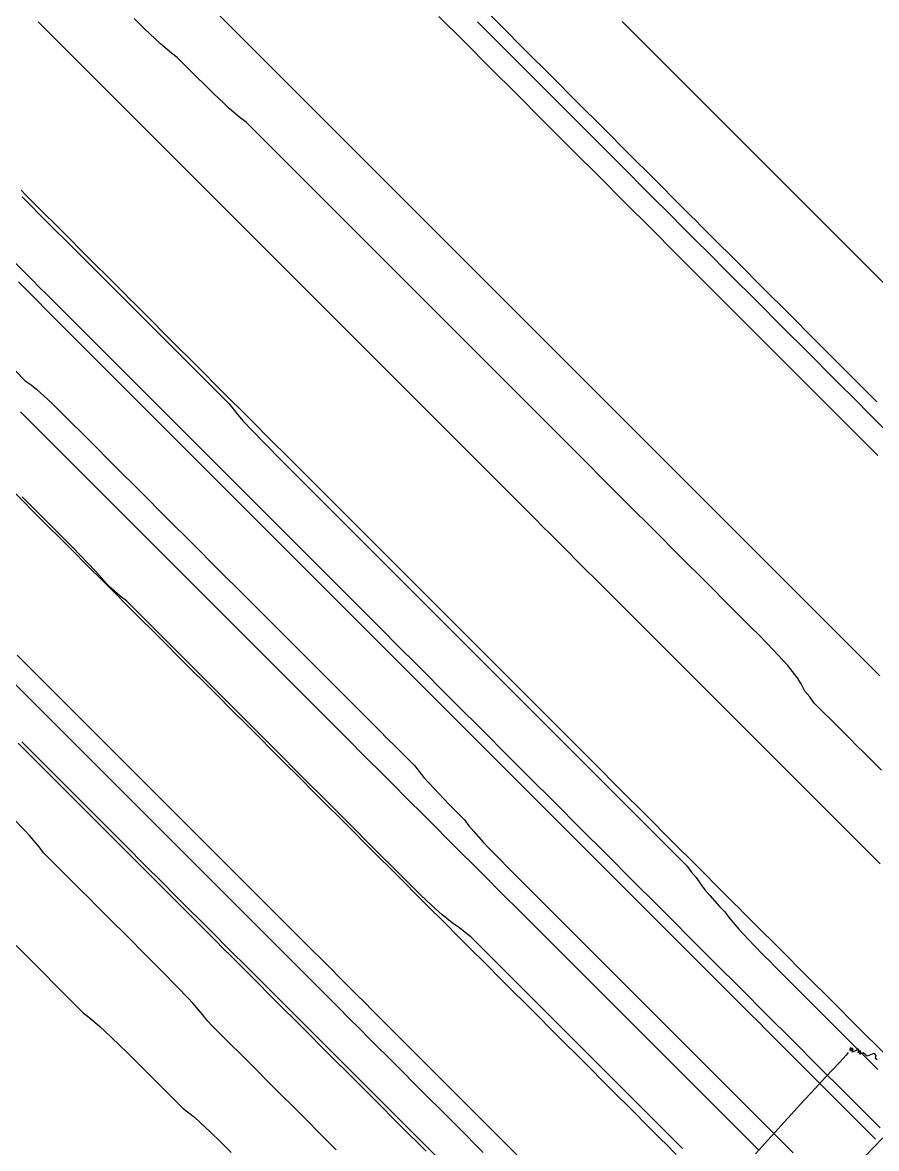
# Model space of a CAD drawing. Extents: x 432 to 1361, y 92 to 1023.
# Drawn here: x 983.2 to 1180.7, y 242.4 to 502.9 of the extents above; entities that cross this region are included whole.
import ezdxf

# ---------------------------------------------------------------- set-up
doc = ezdxf.new("R2010")
doc.units = 0

msp = doc.modelspace()

# ---------------------------------------------------------------- linework, layer by layer
at = {"layer": '1', "color": 252}
for points in [[(986.787, 503.058, -596.895), (987.982, 501.862, -596.606), (989.177, 500.668, -596.318), (991.567, 498.277, -595.743), (993.955, 495.887, -595.166), (995.151, 494.692, -594.878), (997.541, 492.302, -594.301), (999.93, 489.912, -593.726), (1001.12, 488.717, -593.438), (1003.52, 486.328, -592.861), (1005.91, 483.937, -592.284), (1007.1, 482.741, -591.998), (1009.49, 480.352, -591.422), (1011.88, 477.962, -590.845), (1013.07, 476.767, -590.557), (1015.46, 474.378, -589.981), (1017.85, 471.987, -589.406), (1019.05, 470.792, -589.117), (1021.44, 468.403, -588.541), (1023.83, 466.012, -587.964), (1025.02, 464.818, -587.677), (1027.41, 462.428, -587.1), (1029.8, 460.038, -586.523), (1031, 458.843, -586.236), (1032.19, 457.649, -585.949), (1034.58, 455.258, -585.372), (1036.97, 452.868, -584.796), (1038.17, 451.673, -584.51), (1040.56, 449.284, -583.931), (1042.95, 446.893, -583.355), (1044.14, 445.698, -583.068), (1046.53, 443.309, -582.492), (1048.92, 440.919, -581.916), (1050.11, 439.723, -581.628), (1052.51, 437.334, -581.052), (1054.9, 434.944, -580.476), (1056.09, 433.749, -580.187), (1058.48, 431.359, -579.611), (1060.87, 428.968, -579.034), (1062.06, 427.773, -578.747), (1064.45, 425.384, -578.171), (1066.84, 422.994, -577.596), (1068.04, 421.799, -577.308), (1070.43, 419.409, -576.732), (1072.82, 417.019, -576.154), (1074.01, 415.824, -575.865), (1076.4, 413.434, -575.29), (1078.79, 411.044, -574.714), (1079.99, 409.849, -574.427), (1081.18, 408.654, -574.138), (1083.57, 406.264, -573.561), (1085.96, 403.875, -572.986), (1087.16, 402.68, -572.698), (1089.55, 400.29, -572.123), (1091.94, 397.899, -571.546), (1093.13, 396.704, -571.258), (1095.52, 394.315, -570.681), (1097.91, 391.924, -570.105), (1099.11, 390.729, -569.817), (1101.5, 388.339, -569.24), (1103.89, 385.949, -568.664), (1105.08, 384.755, -568.377), (1107.47, 382.364, -567.801), (1109.86, 379.975, -567.224), (1111.06, 378.779, -566.937), (1113.44, 376.388, -566.361), (1115.84, 373.999, -565.784), (1117.03, 372.803, -565.496), (1119.42, 370.413, -564.92), (1121.81, 368.024, -564.343), (1123.01, 366.83, -564.056), (1125.39, 364.439, -563.479), (1127.79, 362.049, -562.903), (1128.98, 360.854, -562.616), (1130.17, 359.658, -562.327), (1132.57, 357.269, -561.751), (1134.95, 354.878, -561.174), (1136.15, 353.683, -560.887), (1138.54, 351.294, -560.311), (1140.93, 348.904, -559.735), (1142.12, 347.709, -559.447), (1144.52, 345.319, -558.871), (1146.9, 342.929, -558.294), (1148.1, 341.734, -558.007), (1150.49, 339.344, -557.43), (1152.88, 336.953, -556.853), (1154.07, 335.758, -556.566), (1156.46, 333.368, -555.99), (1158.85, 330.979, -555.413), (1160.05, 329.783, -555.125), (1162.44, 327.394, -554.55), (1164.83, 325.003, -553.974), (1166.02, 323.809, -553.685), (1168.41, 321.419, -553.109), (1171.31, 318.521, -552.409), (1173.23, 316.596, -551.946), (1175.58, 314.249, -551.381), (1177.97, 311.862, -550.806), (1179.16, 310.667, -550.518), (1181.55, 308.278, -549.942)], [(1181.86, 329.934, -656.235), (1180.67, 331.128, -656.519), (1178.27, 333.516, -657.092), (1175.88, 335.905, -657.667), (1174.69, 337.099, -657.954), (1172.3, 339.489, -658.53), (1169.91, 341.878, -659.105), (1168.71, 343.074, -659.393), (1166.32, 345.464, -659.97), (1165.27, 346.86, -660.009), (1164.17, 348.186, -660.136), (1163.31, 349.87, -659.821), (1162.34, 351.381, -659.718), (1160.19, 354.111, -659.873), (1157.9, 356.644, -660.271), (1155.56, 359.096, -660.772), (1153.18, 361.512, -661.317), (1151.99, 362.713, -661.596), (1149.61, 365.109, -662.162), (1147.22, 367.503, -662.736), (1144.83, 369.893, -663.31), (1143.64, 371.088, -663.599), (1141.25, 373.479, -664.175), (1138.86, 375.87, -664.75), (1137.66, 377.065, -665.038), (1135.27, 379.453, -665.614), (1132.88, 381.845, -666.19), (1131.69, 383.04, -666.478), (1129.3, 385.43, -667.055), (1126.91, 387.819, -667.629), (1125.71, 389.015, -667.919), (1123.32, 391.405, -668.493), (1120.93, 393.795, -669.07), (1118.54, 396.185, -669.646), (1116.15, 398.575, -670.224), (1114.96, 399.77, -670.512), (1112.57, 402.16, -671.088), (1110.18, 404.55, -671.664), (1108.99, 405.746, -671.952), (1106.59, 408.135, -672.528), (1104.2, 410.525, -673.103), (1101.81, 412.915, -673.679), (1100.62, 414.11, -673.968), (1098.23, 416.5, -674.544), (1095.84, 418.89, -675.119), (1094.65, 420.085, -675.409), (1092.26, 422.475, -675.985), (1089.87, 424.866, -676.56), (1088.67, 426.06, -676.848), (1086.28, 428.449, -677.425), (1083.89, 430.839, -678), (1082.7, 432.035, -678.289), (1080.31, 434.425, -678.865), (1077.92, 436.814, -679.44), (1076.72, 438.009, -679.729), (1074.33, 440.399, -680.305), (1071.94, 442.79, -680.882), (1069.55, 445.179, -681.458), (1067.16, 447.569, -682.034), (1065.97, 448.764, -682.322), (1063.58, 451.154, -682.898), (1061.19, 453.544, -683.474), (1059.99, 454.74, -683.762), (1057.6, 457.13, -684.337), (1055.21, 459.519, -684.914), (1052.83, 461.91, -685.491), (1051.63, 463.105, -685.779), (1049.24, 465.494, -686.354), (1046.85, 467.884, -686.93), (1045.65, 469.079, -687.219), (1043.26, 471.47, -687.795), (1040.87, 473.86, -688.37), (1039.68, 475.054, -688.659), (1037.29, 477.444, -689.236), (1034.9, 479.834, -689.811), (1033.56, 480.828, -690.347), (1031.02, 483.002, -691.19), (1029.79, 484.142, -691.547), (1027.36, 486.472, -692.197), (1024.95, 488.836, -692.804), (1023.75, 490.025, -693.1), (1021.36, 492.408, -693.685), (1018.96, 494.796, -694.266), (1017.63, 495.788, -694.802), (1015.08, 497.962, -695.646), (1013.85, 499.102, -696.003), (1011.42, 501.432, -696.654), (1009.01, 503.797, -697.261)], [(1181.51, 351.738, -534.459), (1179.12, 354.128, -535.037), (1177.93, 355.323, -535.325), (1175.54, 357.713, -535.901), (1173.15, 360.102, -536.477), (1171.95, 361.298, -536.765), (1169.56, 363.689, -537.342), (1167.17, 366.078, -537.915), (1165.98, 367.273, -538.206), (1163.59, 369.664, -538.781), (1161.2, 372.053, -539.358), (1158.81, 374.444, -539.933), (1156.42, 376.833, -540.509), (1155.22, 378.028, -540.798), (1152.83, 380.418, -541.374), (1150.44, 382.809, -541.95), (1149.25, 384.003, -542.238), (1146.86, 386.393, -542.814), (1144.47, 388.784, -543.39), (1142.08, 391.173, -543.966), (1140.88, 392.368, -544.254), (1138.5, 394.759, -544.831), (1136.11, 397.15, -545.408), (1134.91, 398.344, -545.695), (1132.52, 400.734, -546.27), (1130.13, 403.123, -546.847), (1128.94, 404.318, -547.135), (1126.55, 406.709, -547.711), (1124.16, 409.098, -548.287), (1122.96, 410.294, -548.575), (1120.57, 412.683, -549.151), (1118.18, 415.074, -549.728), (1116.99, 416.268, -550.016), (1114.6, 418.658, -550.591), (1112.21, 421.049, -551.168), (1109.82, 423.439, -551.745), (1107.43, 425.829, -552.321), (1106.23, 427.024, -552.609), (1103.84, 429.414, -553.184), (1101.45, 431.804, -553.76), (1099.06, 434.194, -554.337), (1097.87, 435.389, -554.624), (1095.48, 437.779, -555.2), (1093.09, 440.168, -555.776), (1091.89, 441.364, -556.064), (1089.5, 443.753, -556.641), (1087.11, 446.144, -557.219), (1085.92, 447.337, -557.504), (1083.53, 449.728, -558.082), (1081.14, 452.118, -558.658), (1079.95, 453.313, -558.946), (1077.56, 455.703, -559.523), (1075.16, 458.093, -560.098), (1073.97, 459.288, -560.386), (1071.58, 461.677, -560.962), (1069.19, 464.067, -561.538), (1068, 465.262, -561.825), (1065.61, 467.652, -562.403), (1063.22, 470.043, -562.979), (1060.83, 472.432, -563.555), (1058.44, 474.822, -564.13), (1057.24, 476.017, -564.418), (1054.85, 478.407, -564.995), (1052.46, 480.797, -565.572), (1050.07, 483.188, -566.147), (1048.88, 484.383, -566.435), (1046.49, 486.773, -567.012), (1044.1, 489.161, -567.588), (1042.9, 490.357, -567.875), (1040.51, 492.747, -568.451), (1038.13, 495.138, -569.029), (1036.93, 496.332, -569.316), (1034.54, 498.723, -569.892), (1032.15, 501.112, -570.467), (1030.95, 502.307, -570.755), (1028.56, 504.697, -571.333)], [(1079.5, 504.279, -547.901), (1081.89, 501.89, -547.325), (1083.09, 500.694, -547.036), (1085.48, 498.305, -546.46), (1087.87, 495.914, -545.883), (1089.06, 494.72, -545.597), (1091.45, 492.329, -545.021), (1093.84, 489.938, -544.445), (1095.03, 488.744, -544.157), (1097.42, 486.354, -543.581), (1099.82, 483.965, -543.005), (1101.01, 482.769, -542.716), (1103.4, 480.379, -542.139), (1105.79, 477.989, -541.565), (1108.18, 475.598, -540.987), (1110.57, 473.209, -540.413), (1112.96, 470.82, -539.836), (1114.15, 469.624, -539.547), (1116.54, 467.234, -538.972), (1118.93, 464.844, -538.394), (1120.13, 463.65, -538.106), (1122.52, 461.26, -537.531), (1124.91, 458.871, -536.956), (1126.1, 457.675, -536.667), (1128.49, 455.284, -536.09), (1130.88, 452.894, -535.515), (1132.08, 451.7, -535.227), (1134.47, 449.31, -534.65), (1136.86, 446.92, -534.074), (1138.05, 445.725, -533.788), (1140.44, 443.335, -533.21), (1142.83, 440.946, -532.635), (1144.03, 439.75, -532.347), (1146.42, 437.36, -531.77), (1148.81, 434.97, -531.192), (1150, 433.774, -530.906), (1152.39, 431.384, -530.33), (1154.78, 428.995, -529.754), (1157.17, 426.604, -529.177), (1159.56, 424.213, -528.601), (1161.95, 421.825, -528.025), (1163.15, 420.63, -527.738), (1165.53, 418.24, -527.16), (1167.92, 415.849, -526.585), (1169.12, 414.655, -526.297), (1171.51, 412.265, -525.72), (1173.9, 409.875, -525.144), (1175.09, 408.679, -524.856), (1177.48, 406.289, -524.28), (1179.88, 403.9, -523.705), (1181.07, 402.704, -523.415)], [(1182.83, 408.614, -477.169), (1180.44, 411.004, -477.745), (1178.05, 413.394, -478.321), (1176.86, 414.589, -478.609), (1174.47, 416.979, -479.185), (1173.27, 418.174, -479.474), (1170.88, 420.564, -480.05), (1168.49, 422.954, -480.626), (1167.3, 424.149, -480.914), (1164.91, 426.539, -481.489), (1162.52, 428.929, -482.066), (1161.32, 430.124, -482.353), (1158.93, 432.513, -482.93), (1156.54, 434.904, -483.506), (1155.35, 436.099, -483.793), (1152.96, 438.488, -484.37), (1150.57, 440.879, -484.947), (1149.38, 442.074, -485.235), (1146.98, 444.464, -485.81), (1144.59, 446.854, -486.387), (1143.4, 448.049, -486.676), (1141.01, 450.439, -487.252), (1139.81, 451.634, -487.539), (1137.42, 454.024, -488.117), (1135.03, 456.413, -488.691), (1133.84, 457.609, -488.98), (1131.45, 459.999, -489.557), (1130.26, 461.195, -489.844), (1127.86, 463.583, -490.419), (1125.48, 465.973, -490.996), (1124.28, 467.169, -491.284), (1121.89, 469.559, -491.861), (1119.5, 471.949, -492.436), (1118.31, 473.144, -492.724), (1115.92, 475.535, -493.3), (1113.53, 477.924, -493.877), (1112.33, 479.119, -494.164), (1109.94, 481.509, -494.74), (1107.55, 483.899, -495.317), (1106.36, 485.094, -495.605), (1103.97, 487.483, -496.182), (1101.58, 489.874, -496.758), (1100.38, 491.068, -497.045), (1097.99, 493.459, -497.622), (1095.6, 495.848, -498.198), (1094.41, 497.043, -498.486), (1092.02, 499.434, -499.062), (1090.82, 500.628, -499.35), (1088.43, 503.018, -499.925)], [(1180.8, 415.172, -461.637), (1178.41, 417.562, -462.213), (1176.02, 419.953, -462.788), (1174.83, 421.148, -463.076), (1172.44, 423.538, -463.652), (1170.05, 425.927, -464.228), (1168.85, 427.123, -464.517), (1166.46, 429.512, -465.093), (1164.07, 431.902, -465.669), (1162.88, 433.097, -465.958), (1160.49, 435.486, -466.534), (1158.1, 437.878, -467.109), (1156.91, 439.073, -467.398), (1154.51, 441.462, -467.973), (1152.12, 443.851, -468.549), (1150.93, 445.048, -468.838), (1148.54, 447.438, -469.413), (1146.15, 449.828, -469.99), (1144.96, 451.023, -470.279), (1142.57, 453.413, -470.855), (1140.17, 455.803, -471.43), (1138.98, 456.998, -471.719), (1137.79, 458.193, -472.006), (1135.4, 460.582, -472.584), (1133.01, 462.972, -473.159), (1131.81, 464.167, -473.448), (1129.42, 466.557, -474.023), (1127.03, 468.948, -474.599), (1125.84, 470.143, -474.887), (1123.45, 472.532, -475.464), (1121.06, 474.921, -476.039), (1119.86, 476.117, -476.328), (1117.47, 478.508, -476.903), (1115.08, 480.896, -477.48), (1113.89, 482.093, -477.769), (1111.5, 484.482, -478.344), (1109.11, 486.872, -478.919), (1107.91, 488.066, -479.207), (1105.52, 490.457, -479.783), (1103.13, 492.847, -480.361), (1101.94, 494.043, -480.648), (1099.55, 496.431, -481.223), (1097.16, 498.822, -481.802), (1095.97, 500.017, -482.089), (1093.57, 502.407, -482.664), (1091.19, 504.797, -483.241)], [(1121.93, 503.107, -656.837), (1123.12, 501.913, -656.548), (1125.51, 499.523, -655.972), (1127.9, 497.133, -655.396), (1129.1, 495.938, -655.108), (1131.49, 493.548, -654.532), (1133.88, 491.158, -653.956), (1135.07, 489.965, -653.668), (1137.46, 487.575, -653.091), (1139.85, 485.184, -652.516), (1141.04, 483.989, -652.228), (1143.44, 481.599, -651.652), (1145.82, 479.208, -651.074), (1147.02, 478.014, -650.787), (1148.21, 476.819, -650.5), (1150.6, 474.429, -649.922), (1152.99, 472.039, -649.347), (1154.19, 470.844, -649.058), (1156.58, 468.453, -648.482), (1158.97, 466.063, -647.906), (1160.16, 464.87, -647.619), (1162.55, 462.478, -647.042), (1164.94, 460.088, -646.466), (1166.14, 458.894, -646.178), (1168.53, 456.504, -645.602), (1170.92, 454.114, -645.027), (1172.11, 452.918, -644.737), (1174.5, 450.528, -644.163), (1176.89, 448.139, -643.586), (1178.09, 446.943, -643.298), (1180.48, 444.553, -642.721), (1182.87, 442.165, -642.146)], [(1182.41, 264.527, -337.848), (1180.02, 266.916, -338.423), (1178.83, 268.112, -338.713), (1176.44, 270.502, -339.288), (1174.05, 272.892, -339.864), (1172.85, 274.086, -340.153), (1170.46, 276.477, -340.729), (1168.07, 278.867, -341.305), (1166.88, 280.062, -341.593), (1164.49, 282.451, -342.169), (1162.1, 284.841, -342.745), (1160.9, 286.036, -343.033), (1158.51, 288.427, -343.609), (1156.12, 290.816, -344.185), (1154.93, 292.012, -344.473), (1152.54, 294.401, -345.049), (1150.15, 296.792, -345.626), (1148.95, 297.986, -345.914), (1147.76, 299.181, -346.202), (1145.37, 301.572, -346.778), (1142.98, 303.961, -347.354), (1141.78, 305.157, -347.643), (1139.39, 307.546, -348.218), (1137.01, 309.937, -348.795), (1135.81, 311.132, -349.083), (1133.42, 313.521, -349.658), (1131.03, 315.911, -350.234), (1129.83, 317.106, -350.523), (1127.45, 319.497, -351.099), (1125.05, 321.886, -351.674), (1123.86, 323.082, -351.962), (1121.47, 325.472, -352.539), (1119.08, 327.86, -353.115), (1117.89, 329.056, -353.403), (1115.5, 331.447, -353.979), (1113.11, 333.837, -354.556), (1111.91, 335.031, -354.843), (1109.52, 337.421, -355.42), (1107.13, 339.811, -355.996), (1105.94, 341.007, -356.284), (1103.55, 343.396, -356.859), (1101.16, 345.787, -357.435), (1099.96, 346.982, -357.724), (1098.77, 348.176, -358.014), (1096.38, 350.566, -358.588), (1093.99, 352.956, -359.165), (1092.79, 354.15, -359.452), (1090.4, 356.541, -360.028), (1088.02, 358.932, -360.605), (1086.82, 360.126, -360.892), (1084.43, 362.516, -361.468), (1082.04, 364.905, -362.045), (1080.84, 366.101, -362.333), (1078.45, 368.491, -362.91), (1076.06, 370.881, -363.486), (1074.87, 372.076, -363.773), (1072.48, 374.467, -364.348), (1070.09, 376.856, -364.926), (1068.89, 378.051, -365.214), (1066.5, 380.441, -365.789), (1064.12, 382.832, -366.366), (1062.92, 384.027, -366.654), (1060.53, 386.416, -367.23), (1058.14, 388.807, -367.806), (1056.94, 390.002, -368.093), (1054.56, 392.393, -368.67), (1052.16, 394.781, -369.245), (1050.97, 395.977, -369.534), (1049.78, 397.172, -369.822), (1047.39, 399.562, -370.398), (1045, 401.952, -370.974), (1043.8, 403.147, -371.263), (1041.41, 405.537, -371.838), (1039.02, 407.927, -372.415), (1037.83, 409.121, -372.703), (1035.44, 411.513, -373.28), (1033.05, 413.903, -373.855), (1031.85, 415.097, -374.142), (1029.46, 417.487, -374.72), (1027.07, 419.877, -375.296), (1025.88, 421.072, -375.583), (1023.49, 423.462, -376.159), (1021.1, 425.852, -376.736), (1019.9, 427.047, -377.023), (1017.51, 429.437, -377.6), (1015.12, 431.827, -378.176), (1013.93, 433.022, -378.464), (1011.54, 435.412, -379.04), (1009.15, 437.803, -379.616), (1007.95, 438.997, -379.904), (1006.76, 440.192, -380.192), (1004.37, 442.581, -380.768), (1001.98, 444.971, -381.343), (1000.78, 446.167, -381.633), (998.396, 448.556, -382.209), (996.005, 450.945, -382.784), (994.81, 452.141, -383.073), (992.421, 454.531, -383.649), (990.032, 456.921, -384.225), (988.836, 458.115, -384.513), (986.448, 460.507, -385.088), (984.058, 462.896, -385.665), (982.862, 464.09, -385.953)], [(983.088, 462.559, -269.535), (985.478, 460.169, -268.958), (986.672, 458.975, -268.669), (989.062, 456.584, -268.094), (991.452, 454.194, -267.518), (992.648, 452.999, -267.23), (995.037, 450.609, -266.653), (997.428, 448.22, -266.077), (999.816, 445.829, -265.5), (1001.01, 444.634, -265.212), (1003.4, 442.245, -264.637), (1005.79, 439.855, -264.061), (1008.18, 437.465, -263.484), (1010.57, 435.075, -262.908), (1011.77, 433.881, -262.62), (1014.15, 431.49, -262.045), (1016.54, 429.1, -261.467), (1017.74, 427.905, -261.178), (1020.13, 425.514, -260.603), (1022.52, 423.125, -260.027), (1023.71, 421.93, -259.739), (1026.1, 419.54, -259.163), (1028.49, 417.151, -258.588), (1029.69, 415.954, -258.298), (1030.88, 414.76, -258.01), (1033.04, 412.038, -257.846), (1034.17, 410.757, -257.662), (1036.5, 408.276, -257.2), (1038.86, 405.848, -256.67), (1040.05, 404.643, -256.396), (1042.43, 402.242, -255.833), (1044.82, 399.848, -255.262), (1046.01, 398.652, -254.974), (1048.4, 396.26, -254.4), (1050.79, 393.869, -253.824), (1053.18, 391.48, -253.248), (1055.57, 389.09, -252.673), (1056.77, 387.895, -252.384), (1059.16, 385.505, -251.808), (1061.55, 383.115, -251.231), (1062.74, 381.92, -250.943), (1065.13, 379.53, -250.367), (1067.52, 377.139, -249.792), (1068.72, 375.945, -249.504), (1071.11, 373.554, -248.928), (1073.5, 371.164, -248.352), (1074.69, 369.968, -248.064), (1077.08, 367.579, -247.488), (1079.47, 365.189, -246.913), (1080.67, 363.995, -246.624), (1083.06, 361.605, -246.047), (1085.45, 359.215, -245.471), (1087.83, 356.824, -244.895), (1089.03, 355.629, -244.607), (1091.42, 353.239, -244.03), (1093.81, 350.849, -243.454), (1095, 349.654, -243.167), (1097.39, 347.264, -242.59), (1099.78, 344.874, -242.015), (1102.17, 342.484, -241.438), (1104.56, 340.095, -240.862), (1105.76, 338.9, -240.575), (1108.15, 336.509, -239.997), (1110.54, 334.119, -239.422), (1111.73, 332.924, -239.135), (1114.12, 330.533, -238.557), (1116.51, 328.144, -237.981), (1117.71, 326.95, -237.693), (1120.1, 324.56, -237.118), (1122.49, 322.17, -236.541), (1123.68, 320.974, -236.253), (1126.07, 318.585, -235.676), (1128.46, 316.193, -235.1), (1129.65, 314.998, -234.813), (1132.05, 312.609, -234.236), (1134.44, 310.219, -233.66), (1136.83, 307.829, -233.083), (1137.88, 306.433, -233.045), (1138.98, 305.107, -232.919), (1139.98, 303.625, -232.984), (1141.04, 302.244, -232.927), (1142.15, 300.928, -232.788), (1144.45, 298.408, -232.374), (1145.62, 297.18, -232.127), (1146.66, 295.762, -232.113), (1148.88, 293.133, -231.832), (1150.03, 291.877, -231.62), (1152.38, 289.421, -231.126), (1154.75, 287.004, -230.583), (1155.94, 285.801, -230.306), (1157.13, 284.602, -230.023), (1159.51, 282.206, -229.452), (1161.9, 279.815, -228.879), (1163.1, 278.619, -228.592), (1165.49, 276.228, -228.015), (1167.88, 273.839, -227.44), (1169.07, 272.644, -227.152), (1171.46, 270.253, -226.576), (1173.85, 267.863, -226), (1175.05, 266.668, -225.71), (1177.44, 264.278, -225.135), (1179.83, 261.888, -224.559), (1181.02, 260.693, -224.271)], [(1181.59, 247.15, -539.876), (1179.2, 249.541, -540.452), (1176.81, 251.931, -541.029), (1175.61, 253.125, -541.317), (1173.22, 255.516, -541.894), (1170.83, 257.905, -542.469), (1169.64, 259.101, -542.756), (1167.25, 261.492, -543.333), (1164.86, 263.88, -543.909), (1163.66, 265.075, -544.197), (1161.27, 267.465, -544.773), (1158.88, 269.856, -545.35), (1157.69, 271.051, -545.638), (1155.3, 273.44, -546.214), (1152.91, 275.83, -546.789), (1151.71, 277.025, -547.078), (1149.32, 279.415, -547.653), (1146.93, 281.805, -548.23), (1145.74, 283, -548.518), (1143.35, 285.39, -549.094), (1140.96, 287.78, -549.669), (1138.57, 290.17, -550.245), (1136.18, 292.56, -550.822), (1134.98, 293.755, -551.11), (1132.59, 296.145, -551.687), (1130.21, 298.535, -552.263), (1127.82, 300.925, -552.839), (1126.62, 302.12, -553.128), (1124.23, 304.51, -553.703), (1121.84, 306.901, -554.279), (1120.65, 308.095, -554.566), (1118.26, 310.486, -555.144), (1115.87, 312.875, -555.719), (1114.67, 314.07, -556.008), (1112.28, 316.46, -556.584), (1109.89, 318.851, -557.159), (1108.7, 320.045, -557.447), (1106.31, 322.435, -558.023), (1103.92, 324.825, -558.6), (1102.72, 326.02, -558.888), (1100.33, 328.41, -559.464), (1097.94, 330.8, -560.04), (1095.55, 333.191, -560.617), (1093.16, 335.581, -561.193), (1091.97, 336.775, -561.481), (1089.58, 339.165, -562.056), (1087.19, 341.555, -562.633), (1085.99, 342.75, -562.921), (1083.6, 345.141, -563.497), (1081.21, 347.531, -564.073), (1078.82, 349.921, -564.649), (1077.63, 351.116, -564.938), (1075.24, 353.505, -565.513), (1072.85, 355.897, -566.09), (1071.65, 357.09, -566.377), (1069.26, 359.481, -566.954), (1066.88, 361.871, -567.53), (1065.68, 363.066, -567.818), (1063.29, 365.456, -568.394), (1060.9, 367.845, -568.97), (1059.71, 369.04, -569.259), (1057.32, 371.431, -569.835), (1054.93, 373.82, -570.41), (1053.73, 375.016, -570.698), (1051.34, 377.406, -571.275), (1048.95, 379.795, -571.851), (1046.56, 382.186, -572.428), (1044.17, 384.576, -573.003), (1042.98, 385.771, -573.291), (1040.59, 388.161, -573.868), (1038.2, 390.551, -574.443), (1035.81, 392.941, -575.019), (1034.61, 394.135, -575.307), (1032.22, 396.526, -575.884), (1029.83, 398.916, -576.461), (1028.64, 400.11, -576.748), (1026.25, 402.5, -577.323), (1023.86, 404.89, -577.899), (1022.66, 406.086, -578.19), (1020.27, 408.475, -578.765), (1017.88, 410.864, -579.341), (1016.69, 412.06, -579.629), (1014.3, 414.45, -580.206), (1011.91, 416.839, -580.781), (1010.71, 418.034, -581.07), (1008.33, 420.424, -581.645), (1005.93, 422.814, -582.222), (1004.74, 424.01, -582.51), (1002.35, 426.4, -583.085), (999.962, 428.79, -583.662), (997.572, 431.18, -584.237), (995.182, 433.57, -584.813), (993.987, 434.765, -585.102), (991.597, 437.154, -585.678), (989.209, 439.544, -586.254), (986.817, 441.934, -586.83), (985.623, 443.129, -587.119), (983.234, 445.52, -587.693), (980.843, 447.908, -588.271)], [(982.213, 442.866, -388.097), (984.602, 440.476, -387.521), (986.993, 438.087, -386.946), (988.188, 436.892, -386.659), (990.577, 434.501, -386.082), (992.966, 432.112, -385.507), (994.162, 430.917, -385.218), (996.551, 428.528, -384.643), (998.942, 426.137, -384.065), (1000.14, 424.942, -383.777), (1002.53, 422.552, -383.201), (1004.92, 420.163, -382.625), (1006.11, 418.967, -382.337), (1008.5, 416.578, -381.762), (1010.89, 414.187, -381.184), (1012.09, 412.993, -380.897), (1014.48, 410.602, -380.32), (1016.86, 408.212, -379.744), (1018.06, 407.017, -379.456), (1019.25, 405.822, -379.168), (1021.64, 403.433, -378.592), (1024.03, 401.043, -378.017), (1025.23, 399.848, -377.729), (1027.62, 397.458, -377.151), (1030.01, 395.068, -376.577), (1031.2, 393.873, -376.288), (1033.59, 391.482, -375.712), (1035.98, 389.093, -375.136), (1037.18, 387.898, -374.848), (1039.57, 385.507, -374.272), (1041.96, 383.118, -373.696), (1043.15, 381.923, -373.408), (1045.54, 379.533, -372.83), (1047.93, 377.142, -372.255), (1049.13, 375.948, -371.967), (1051.52, 373.557, -371.39), (1053.91, 371.167, -370.814), (1055.1, 369.972, -370.527), (1057.49, 367.583, -369.951), (1059.88, 365.193, -369.375), (1061.08, 363.997, -369.086), (1063.47, 361.607, -368.509), (1065.86, 359.217, -367.935), (1067.05, 358.023, -367.646), (1068.25, 356.827, -367.358), (1070.64, 354.438, -366.782), (1073.03, 352.047, -366.205), (1074.22, 350.853, -365.918), (1076.61, 348.462, -365.343), (1079, 346.072, -364.766), (1080.2, 344.877, -364.477), (1082.59, 342.487, -363.901), (1084.98, 340.097, -363.326), (1086.17, 338.902, -363.038), (1088.56, 336.512, -362.461), (1090.95, 334.122, -361.886), (1092.14, 332.927, -361.597), (1094.53, 330.537, -361.021), (1096.92, 328.146, -360.445), (1098.12, 326.951, -360.156), (1100.51, 324.561, -359.58), (1102.9, 322.172, -359.004), (1104.09, 320.977, -358.717), (1106.48, 318.587, -358.141), (1108.87, 316.197, -357.565), (1110.07, 315.002, -357.276), (1111.26, 313.807, -356.988), (1113.65, 311.417, -356.412), (1116.04, 309.028, -355.836), (1117.24, 307.833, -355.548), (1119.63, 305.441, -354.972), (1122.02, 303.052, -354.395), (1123.21, 301.856, -354.106), (1125.6, 299.467, -353.532), (1127.99, 297.078, -352.956), (1129.19, 295.882, -352.668), (1131.58, 293.492, -352.091), (1133.97, 291.102, -351.516), (1135.16, 289.908, -351.227), (1137.55, 287.518, -350.651), (1139.94, 285.128, -350.075), (1141.64, 283.424, -349.664), (1143.57, 281.501, -349.201), (1146.42, 278.649, -348.514), (1148.34, 276.724, -348.051), (1150, 275.068, -347.65), (1151.92, 273.144, -347.187), (1153.09, 271.982, -346.906), (1155.61, 269.455, -346.297), (1157.86, 267.205, -345.754), (1159.55, 265.515, -345.348), (1161.47, 263.591, -344.884), (1163.13, 261.934, -344.484), (1165.05, 260.01, -344.02), (1166.22, 258.848, -343.74), (1169.1, 255.964, -343.046), (1171.03, 254.04, -342.581), (1172.68, 252.383, -342.181), (1174.61, 250.458, -341.717), (1176.26, 248.801, -341.318), (1178.19, 246.878, -340.854), (1180.53, 244.53, -340.288)], [(981.441, 422.418, -694.543), (983.83, 420.027, -693.968), (985.168, 419.035, -693.431), (986.453, 417.97, -692.982), (988.942, 415.721, -692.232), (990.163, 414.562, -691.9), (992.579, 412.21, -691.275), (994.98, 409.837, -690.68), (996.177, 408.646, -690.386), (998.571, 406.26, -689.805), (1000.96, 403.873, -689.226), (1002.16, 402.678, -688.937), (1004.55, 400.289, -688.361), (1006.94, 397.899, -687.783), (1008.13, 396.704, -687.496), (1010.52, 394.313, -686.918), (1012.91, 391.924, -686.344), (1014.11, 390.729, -686.055), (1016.5, 388.34, -685.479), (1018.89, 385.949, -684.903), (1020.08, 384.753, -684.615), (1022.47, 382.363, -684.039), (1024.86, 379.973, -683.462), (1026.06, 378.778, -683.175), (1028.45, 376.389, -682.599), (1030.83, 373.998, -682.022), (1032.03, 372.804, -681.735), (1034.42, 370.414, -681.158), (1036.81, 368.024, -680.583), (1038, 366.829, -680.295), (1040.39, 364.439, -679.719), (1042.78, 362.049, -679.142), (1043.98, 360.854, -678.855), (1045.17, 359.659, -678.567), (1047.56, 357.269, -677.989), (1049.95, 354.879, -677.415), (1051.15, 353.684, -677.127), (1053.54, 351.295, -676.55), (1055.93, 348.905, -675.973), (1057.12, 347.71, -675.685), (1059.51, 345.32, -675.109), (1061.9, 342.93, -674.533), (1063.1, 341.735, -674.245), (1065.49, 339.345, -673.67), (1067.88, 336.954, -673.093), (1069.07, 335.76, -672.805), (1071.46, 333.369, -672.229), (1073.85, 330.98, -671.652), (1074.9, 329.583, -671.614), (1076.01, 328.257, -671.487), (1077.14, 326.976, -671.304), (1079.47, 324.496, -670.841), (1081.83, 322.067, -670.312), (1083.02, 320.862, -670.037), (1085.4, 318.461, -669.474), (1086.45, 317.062, -669.437), (1087.56, 315.734, -669.314), (1089.84, 313.202, -668.915), (1091.01, 311.97, -668.671), (1093.38, 309.541, -668.143), (1095.76, 307.135, -667.587), (1096.95, 305.936, -667.304), (1098.14, 304.738, -667.02), (1100.53, 302.346, -666.447), (1102.92, 299.954, -665.872), (1104.11, 298.759, -665.585), (1106.5, 296.369, -665.011), (1108.89, 293.978, -664.433), (1110.09, 292.783, -664.145), (1112.47, 290.393, -663.569), (1114.87, 288.004, -662.993), (1116.06, 286.808, -662.704), (1118.45, 284.419, -662.128), (1120.84, 282.029, -661.553), (1122.04, 280.834, -661.266), (1124.43, 278.444, -660.687), (1126.81, 276.053, -660.112), (1128.01, 274.858, -659.824), (1130.4, 272.468, -659.248), (1132.79, 270.078, -658.671), (1133.98, 268.884, -658.385), (1135.18, 267.689, -658.097), (1137.57, 265.298, -657.519), (1139.96, 262.909, -656.943), (1141.15, 261.714, -656.655), (1143.54, 259.323, -656.079), (1145.93, 256.934, -655.503), (1147.13, 255.738, -655.215), (1149.52, 253.347, -654.638), (1151.91, 250.958, -654.062), (1153.1, 249.763, -653.775), (1155.49, 247.374, -653.199), (1157.88, 244.984, -652.624), (1159.08, 243.788, -652.334), (1161.47, 241.399, -651.758)], [(982.69, 412.84, -576.414), (985.08, 410.451, -575.838), (987.472, 408.062, -575.263), (988.667, 406.866, -574.975), (991.056, 404.476, -574.399), (993.445, 402.086, -573.822), (994.641, 400.891, -573.534), (997.03, 398.501, -572.958), (999.421, 396.112, -572.382), (1000.61, 394.916, -572.094), (1003, 392.526, -571.518), (1005.39, 390.136, -570.942), (1006.59, 388.942, -570.654), (1008.98, 386.552, -570.078), (1010.18, 385.357, -569.79), (1012.56, 382.967, -569.213), (1014.95, 380.577, -568.639), (1016.15, 379.383, -568.35), (1018.54, 376.992, -567.772), (1020.93, 374.602, -567.196), (1022.12, 373.407, -566.909), (1024.51, 371.017, -566.333), (1025.71, 369.823, -566.044), (1028.1, 367.432, -565.468), (1030.49, 365.042, -564.893), (1031.68, 363.848, -564.606), (1034.07, 361.457, -564.028), (1036.46, 359.068, -563.451), (1037.66, 357.872, -563.164), (1040.05, 355.482, -562.589), (1042.44, 353.092, -562.012), (1043.63, 351.896, -561.723), (1046.02, 349.507, -561.147), (1048.41, 347.117, -560.572), (1049.61, 345.923, -560.284), (1052, 343.533, -559.708), (1053.19, 342.337, -559.42), (1055.58, 339.947, -558.843), (1057.97, 337.557, -558.267), (1059.17, 336.362, -557.978), (1061.55, 333.973, -557.402), (1063.94, 331.582, -556.827), (1065.14, 330.387, -556.538), (1067.53, 327.997, -555.961), (1069.92, 325.607, -555.386), (1071.11, 324.411, -555.097), (1073.5, 322.022, -554.522), (1074.7, 320.827, -554.235), (1077.09, 318.437, -553.658), (1079.48, 316.048, -553.081), (1080.67, 314.852, -552.793), (1083.06, 312.461, -552.217), (1085.45, 310.072, -551.641), (1086.65, 308.876, -551.354), (1089.04, 306.487, -550.778), (1091.43, 304.096, -550.201), (1092.62, 302.901, -549.913), (1095.01, 300.511, -549.337), (1097.4, 298.122, -548.761), (1098.6, 296.926, -548.473), (1100.99, 294.537, -547.897), (1102.18, 293.341, -547.608), (1104.57, 290.952, -547.033), (1106.96, 288.562, -546.456), (1108.16, 287.366, -546.167), (1110.55, 284.977, -545.593), (1112.94, 282.586, -545.017), (1114.13, 281.392, -544.729), (1116.52, 279.002, -544.152), (1117.72, 277.807, -543.864), (1120.11, 275.417, -543.286), (1122.5, 273.026, -542.71), (1123.69, 271.832, -542.424), (1126.08, 269.442, -541.846), (1128.47, 267.052, -541.271), (1129.67, 265.858, -540.984), (1132.05, 263.467, -540.407), (1133.76, 261.764, -539.997), (1135.68, 259.841, -539.532), (1138.03, 257.492, -538.967), (1140.92, 254.598, -538.269), (1142.85, 252.674, -537.806), (1144.01, 251.512, -537.524), (1146.39, 249.134, -536.952), (1147.58, 247.94, -536.666), (1149.97, 245.55, -536.088), (1151.67, 243.847, -535.678), (1153.6, 241.924, -535.213)], [(1134.42, 241.018, -359.064), (1132.04, 243.408, -359.639), (1130.84, 244.603, -359.927), (1128.45, 246.992, -360.504), (1127.25, 248.187, -360.791), (1124.87, 250.578, -361.368), (1122.48, 252.967, -361.944), (1121.28, 254.163, -362.233), (1118.89, 256.553, -362.809), (1116.5, 258.943, -363.384), (1115.31, 260.137, -363.673), (1112.92, 262.528, -364.248), (1110.53, 264.918, -364.825), (1109.33, 266.113, -365.114), (1106.94, 268.504, -365.69), (1104.55, 270.893, -366.265), (1103.36, 272.088, -366.553), (1100.97, 274.478, -367.128), (1098.58, 276.868, -367.705), (1097.38, 278.063, -367.993), (1094.99, 280.453, -368.57), (1092.6, 282.843, -369.146), (1091.41, 284.038, -369.434), (1089.02, 286.428, -370.01), (1087.82, 287.623, -370.298), (1085.43, 290.012, -370.874), (1083.04, 292.403, -371.45), (1081.85, 293.598, -371.738), (1079.46, 295.988, -372.314), (1078.26, 297.183, -372.602), (1075.87, 299.573, -373.178), (1073.48, 301.962, -373.754), (1072.29, 303.158, -374.042), (1069.9, 305.548, -374.619), (1067.51, 307.937, -375.195), (1066.32, 309.132, -375.482), (1063.93, 311.524, -376.059), (1061.54, 313.912, -376.635), (1060.34, 315.107, -376.922), (1057.95, 317.497, -377.499), (1055.56, 319.888, -378.074), (1054.37, 321.082, -378.363), (1051.98, 323.472, -378.939), (1049.59, 325.863, -379.516), (1048.39, 327.057, -379.803), (1046, 329.448, -380.381), (1044.81, 330.642, -380.667), (1042.42, 333.033, -381.244), (1040.03, 335.422, -381.819), (1038.83, 336.618, -382.107), (1036.44, 339.009, -382.685), (1034.05, 341.398, -383.26), (1032.86, 342.593, -383.547), (1030.47, 344.983, -384.125), (1029.27, 346.178, -384.413), (1026.88, 348.568, -384.989), (1024.49, 350.958, -385.565), (1023.3, 352.153, -385.852), (1020.91, 354.544, -386.429), (1018.52, 356.933, -387.005), (1017.32, 358.128, -387.292), (1014.93, 360.518, -387.87), (1012.54, 362.908, -388.446), (1011.35, 364.104, -388.733), (1008.96, 366.493, -389.31), (1006.57, 368.884, -389.885), (1005.37, 370.079, -390.174), (1002.98, 372.468, -390.75), (1000.6, 374.859, -391.326), (999.401, 376.053, -391.614), (997.011, 378.443, -392.19), (995.816, 379.638, -392.478), (993.426, 382.028, -393.054), (991.035, 384.418, -393.63), (989.841, 385.613, -393.918), (987.451, 388.003, -394.495), (985.062, 390.393, -395.07), (983.867, 391.588, -395.36), (981.477, 393.978, -395.935)], [(1135.87, 242.392, -247.09), (1133.48, 244.781, -247.667), (1131.09, 247.171, -248.243), (1129.89, 248.366, -248.531), (1127.5, 250.756, -249.106), (1125.11, 253.146, -249.684), (1123.92, 254.341, -249.97), (1121.53, 256.73, -250.546), (1119.14, 259.12, -251.123), (1117.94, 260.315, -251.411), (1115.56, 262.706, -251.988), (1113.16, 265.095, -252.563), (1111.97, 266.29, -252.851), (1109.58, 268.681, -253.429), (1107.19, 271.071, -254.004), (1106, 272.266, -254.293), (1103.61, 274.655, -254.868), (1101.22, 277.045, -255.443), (1098.82, 279.435, -256.019), (1096.44, 281.826, -256.597), (1095.24, 283.02, -256.885), (1092.85, 285.41, -257.46), (1090.46, 287.8, -258.036), (1088.07, 290.19, -258.613), (1086.88, 291.386, -258.901), (1085.54, 292.379, -259.438), (1084.25, 293.443, -259.888), (1082.86, 294.352, -260.53), (1080.25, 296.435, -261.486), (1077.77, 298.695, -262.222), (1075.34, 301.03, -262.866), (1072.94, 303.397, -263.471), (1070.54, 305.777, -264.059), (1068.15, 308.163, -264.641), (1066.95, 309.356, -264.929), (1064.56, 311.745, -265.507), (1062.17, 314.135, -266.084), (1060.98, 315.33, -266.372), (1058.59, 317.719, -266.948), (1056.2, 320.11, -267.525), (1053.81, 322.499, -268.1), (1051.42, 324.889, -268.676), (1050.22, 326.084, -268.964), (1047.83, 328.475, -269.541), (1045.44, 330.865, -270.117), (1044.25, 332.059, -270.404), (1041.86, 334.45, -270.981), (1039.47, 336.84, -271.558), (1038.27, 338.035, -271.847), (1035.88, 340.424, -272.422), (1033.49, 342.815, -272.998), (1032.3, 344.01, -273.286), (1029.91, 346.399, -273.862), (1027.52, 348.789, -274.438), (1025.13, 351.18, -275.014), (1023.93, 352.375, -275.303), (1021.54, 354.765, -275.878), (1019.15, 357.155, -276.455), (1017.96, 358.351, -276.743), (1015.57, 360.74, -277.318), (1013.18, 363.131, -277.895), (1011.99, 364.326, -278.183), (1009.59, 366.715, -278.76), (1007.2, 369.105, -279.335), (1005.8, 370.15, -279.384), (1003.19, 372.38, -279.705), (1002.08, 373.736, -279.678), (1000.94, 375.034, -279.762), (998.608, 377.536, -280.119), (996.244, 379.973, -280.601), (995.056, 381.18, -280.867), (993.865, 382.383, -281.138), (991.48, 384.782, -281.699), (989.093, 387.175, -282.268), (987.897, 388.371, -282.554), (985.508, 390.762, -283.127), (983.118, 393.152, -283.703)], [(1097.87, 240.605, -505.3), (1095.48, 242.995, -505.875), (1094.28, 244.189, -506.163), (1091.89, 246.579, -506.74), (1089.5, 248.969, -507.315), (1088.31, 250.165, -507.603), (1085.92, 252.555, -508.18), (1083.53, 254.944, -508.755), (1082.33, 256.139, -509.044), (1079.94, 258.53, -509.62), (1077.55, 260.919, -510.195), (1076.36, 262.114, -510.484), (1073.97, 264.504, -511.06), (1071.58, 266.894, -511.635), (1070.39, 268.09, -511.924), (1067.99, 270.479, -512.5), (1065.61, 272.869, -513.076), (1064.41, 274.064, -513.364), (1062.02, 276.455, -513.941), (1060.83, 277.649, -514.228), (1058.44, 280.039, -514.805), (1056.05, 282.429, -515.38), (1054.85, 283.624, -515.669), (1052.46, 286.015, -516.245), (1050.07, 288.404, -516.82), (1048.88, 289.6, -517.109), (1046.49, 291.989, -517.686), (1045.29, 293.185, -517.975), (1042.9, 295.574, -518.55), (1040.51, 297.965, -519.126), (1039.32, 299.16, -519.415), (1036.93, 301.549, -519.99), (1034.54, 303.939, -520.566), (1033.34, 305.134, -520.855), (1030.95, 307.525, -521.43), (1028.56, 309.915, -522.007), (1027.37, 311.11, -522.295), (1024.98, 313.5, -522.871), (1022.59, 315.89, -523.448), (1021.39, 317.085, -523.735), (1019, 319.475, -524.311), (1017.81, 320.67, -524.599), (1015.42, 323.06, -525.174), (1013.03, 325.45, -525.751), (1011.83, 326.645, -526.038), (1009.44, 329.035, -526.615), (1007.06, 331.425, -527.192), (1005.86, 332.62, -527.48), (1003.47, 335.01, -528.055), (1001.08, 337.4, -528.632), (999.885, 338.594, -528.919), (997.496, 340.985, -529.495), (996.301, 342.18, -529.784), (993.911, 344.57, -530.36), (991.522, 346.96, -530.936), (990.326, 348.155, -531.224), (987.936, 350.545, -531.799), (985.547, 352.935, -532.377), (984.352, 354.13, -532.664), (981.961, 356.52, -533.24)], [(981.036, 350.264, -420.78), (983.426, 347.874, -420.205), (985.814, 345.483, -419.629), (987.01, 344.289, -419.34), (989.399, 341.899, -418.763), (991.789, 339.509, -418.188), (994.179, 337.119, -417.611), (995.375, 335.925, -417.324), (997.764, 333.535, -416.749), (1000.15, 331.144, -416.172), (1001.35, 329.949, -415.883), (1003.74, 327.559, -415.308), (1006.13, 325.169, -414.732), (1007.32, 323.974, -414.443), (1009.71, 321.583, -413.867), (1012.1, 319.194, -413.29), (1013.3, 317.999, -413.003), (1015.69, 315.608, -412.427), (1018.08, 313.218, -411.85), (1020.47, 310.829, -411.274), (1022.86, 308.438, -410.699), (1024.05, 307.244, -410.41), (1026.44, 304.854, -409.834), (1028.83, 302.463, -409.259), (1030.03, 301.268, -408.971), (1032.42, 298.878, -408.394), (1034.81, 296.488, -407.818), (1036, 295.294, -407.531), (1038.39, 292.903, -406.954), (1040.78, 290.514, -406.378), (1043.17, 288.123, -405.801), (1044.37, 286.928, -405.514), (1046.76, 284.538, -404.937), (1049.15, 282.148, -404.361), (1050.34, 280.953, -404.073), (1052.73, 278.563, -403.497), (1055.12, 276.173, -402.921), (1056.32, 274.978, -402.633), (1058.7, 272.588, -402.057), (1061.1, 270.198, -401.481), (1063.48, 267.809, -400.905), (1065.87, 265.418, -400.329), (1067.07, 264.224, -400.04), (1069.46, 261.833, -399.464), (1071.85, 259.443, -398.888), (1073.04, 258.249, -398.601), (1075.43, 255.858, -398.024), (1077.82, 253.468, -397.449), (1079.02, 252.274, -397.159), (1081.41, 249.884, -396.584), (1083.8, 247.494, -396.008), (1086.19, 245.104, -395.433), (1087.38, 243.908, -395.144), (1089.77, 241.519, -394.567)], [(1076.55, 241.769, -432.254), (1074.16, 244.159, -432.831), (1072.96, 245.353, -433.118), (1070.57, 247.744, -433.695), (1068.18, 250.134, -434.27), (1066.99, 251.329, -434.56), (1064.6, 253.719, -435.136), (1062.21, 256.109, -435.711), (1059.82, 258.499, -436.288), (1057.43, 260.888, -436.863), (1056.23, 262.083, -437.151), (1053.84, 264.473, -437.727), (1051.45, 266.863, -438.303), (1050.26, 268.058, -438.591), (1047.87, 270.448, -439.167), (1045.48, 272.838, -439.744), (1044.28, 274.033, -440.031), (1041.89, 276.423, -440.608), (1039.5, 278.814, -441.184), (1038.31, 280.008, -441.472), (1035.92, 282.398, -442.048), (1033.53, 284.789, -442.625), (1031.14, 287.178, -443.2), (1029.94, 288.373, -443.487), (1027.56, 290.764, -444.065), (1025.17, 293.154, -444.642), (1023.97, 294.348, -444.928), (1021.58, 296.739, -445.504), (1019.19, 299.129, -446.081), (1018, 300.324, -446.369), (1015.61, 302.714, -446.945), (1013.22, 305.104, -447.521), (1010.83, 307.494, -448.098), (1008.44, 309.884, -448.673), (1007.24, 311.079, -448.961), (1004.85, 313.469, -449.537), (1002.46, 315.86, -450.115), (1001.27, 317.055, -450.401), (998.876, 319.445, -450.979), (996.486, 321.834, -451.554), (995.292, 323.029, -451.842), (992.901, 325.419, -452.419), (990.512, 327.809, -452.994), (989.316, 329.004, -453.282), (986.927, 331.394, -453.859), (984.537, 333.784, -454.435), (982.148, 336.175, -455.01)], [(983.031, 336.475, -496.536), (985.421, 334.085, -495.96), (986.615, 332.889, -495.671), (989.006, 330.499, -495.095), (991.395, 328.109, -494.519), (992.591, 326.914, -494.232), (994.98, 324.524, -493.654), (996.177, 323.33, -493.367), (998.565, 320.939, -492.791), (1000.96, 318.549, -492.215), (1002.15, 317.355, -491.927), (1004.54, 314.965, -491.35), (1006.93, 312.575, -490.774), (1008.12, 311.379, -490.486), (1010.51, 308.989, -489.91), (1012.9, 306.599, -489.335), (1014.1, 305.404, -489.045), (1016.49, 303.014, -488.47), (1017.68, 301.819, -488.182), (1020.07, 299.429, -487.606), (1022.46, 297.039, -487.03), (1023.66, 295.844, -486.743), (1026.05, 293.454, -486.165), (1028.44, 291.063, -485.588), (1029.63, 289.868, -485.302), (1032.02, 287.479, -484.726), (1034.41, 285.089, -484.15), (1035.61, 283.893, -483.861), (1038, 281.503, -483.284), (1039.19, 280.309, -482.996), (1041.58, 277.919, -482.422), (1043.97, 275.528, -481.844), (1045.17, 274.333, -481.557), (1047.56, 271.943, -480.979), (1049.95, 269.553, -480.404), (1051.14, 268.358, -480.116), (1053.53, 265.969, -479.539), (1055.92, 263.578, -478.963), (1057.12, 262.384, -478.676), (1059.51, 259.993, -478.099), (1061.9, 257.604, -477.524), (1063.6, 255.901, -477.114), (1065.52, 253.977, -476.648), (1068.37, 251.125, -475.961), (1070.3, 249.2, -475.497), (1072.64, 246.852, -474.931), (1074.34, 245.154, -474.522), (1076.27, 243.229, -474.058), (1078.62, 240.881, -473.493)], [(1055.76, 242.113, -630.25), (1053.37, 244.503, -630.825), (1050.98, 246.893, -631.401), (1049.78, 248.088, -631.689), (1047.39, 250.479, -632.266), (1045, 252.868, -632.842), (1043.81, 254.063, -633.13), (1041.42, 256.454, -633.707), (1039.03, 258.844, -634.283), (1037.83, 260.039, -634.571), (1035.44, 262.429, -635.147), (1033.05, 264.819, -635.723), (1031.86, 266.014, -636.011), (1029.47, 268.404, -636.587), (1027.08, 270.793, -637.163), (1025.89, 271.989, -637.453), (1024.83, 273.385, -637.49), (1022.59, 275.991, -637.799), (1021.44, 277.242, -638.019), (1019.09, 279.691, -638.522), (1017.9, 280.901, -638.791), (1016.72, 282.105, -639.066), (1014.33, 284.506, -639.631), (1011.95, 286.901, -640.2), (1010.75, 288.096, -640.487), (1008.36, 290.488, -641.062), (1005.97, 292.878, -641.637), (1004.78, 294.074, -641.926), (1002.39, 296.463, -642.501), (1000, 298.854, -643.077), (998.806, 300.049, -643.365), (996.415, 302.439, -643.941), (994.026, 304.829, -644.518), (992.831, 306.024, -644.806), (990.441, 308.414, -645.382), (988.052, 310.804, -645.958), (986.997, 312.2, -645.996), (984.76, 314.806, -646.307), (983.604, 316.056, -646.526), (981.256, 318.506, -647.029)], [(981.7, 289.373, -298.767), (984.073, 286.971, -298.171), (986.457, 284.576, -297.588), (988.843, 282.183, -297.008), (990.038, 280.989, -296.72), (992.427, 278.597, -296.143), (994.816, 276.207, -295.566), (996.009, 275.012, -295.277), (997.204, 273.817, -294.99), (998.541, 272.824, -294.453), (1001.08, 270.649, -293.61), (1003.54, 268.351, -292.921), (1005.95, 265.999, -292.296), (1007.16, 264.814, -291.997), (1009.55, 262.434, -291.407), (1011.95, 260.048, -290.825), (1013.14, 258.855, -290.536), (1015.53, 256.466, -289.959), (1017.92, 254.077, -289.382), (1019.12, 252.883, -289.093), (1020.31, 251.687, -288.806), (1022.94, 249.63, -287.818), (1024.19, 248.52, -287.426), (1026.65, 246.221, -286.737), (1029.06, 243.869, -286.113), (1031.46, 241.496, -285.517)], [(1180.86, 262.899, -261.119), (1180.48, 263.194, -258.331), (1180.69, 263.917, -256.226), (1180.51, 264.065, -254.832), (1180.51, 264.065, -254.832), (1180.13, 264.36, -252.044), (1179.35, 264.079, -249.967), (1178.57, 263.799, -247.891), (1178.19, 264.094, -245.103), (1177.63, 264.537, -240.922), (1176.85, 264.258, -238.846), (1177.06, 264.98, -236.74), (1177.06, 264.98, -236.74), (1177.06, 264.98, -236.74), (1177.06, 264.98, -236.74), (1177.06, 264.98, -236.74), (1177.06, 264.98, -236.74), (1176.47, 264.553, -236.058), (1176.68, 265.276, -233.953), (1176.5, 265.423, -232.56), (1175.9, 264.996, -231.877), (1175.12, 264.715, -229.799), (1175.34, 265.438, -227.694), (1174.74, 265.01, -227.012), (1175.15, 265.586, -226.3), (1175.15, 265.586, -226.3), (1174.56, 265.158, -225.618), (1174.77, 265.882, -223.513)], [(1174.15, 264.583, -226.329), (1173.75, 264.007, -227.041), (1172.35, 262.428, -227.78), (1170.36, 260.423, -227.837), (1167.96, 257.84, -228.605), (1166.56, 256.262, -229.344), (1163.17, 252.678, -230.141), (1161.76, 251.099, -230.88), (1159.37, 248.517, -231.649), (1157.97, 246.937, -232.388), (1155.57, 244.357, -233.157), (1152.77, 241.2, -234.636)], [(1171.46, 264.908, -213.814)], [(1177.83, 240.294, -342.358), (1180.23, 242.876, -341.59), (1182.22, 244.882, -341.532)]]:
    msp.add_polyline3d(points, dxfattribs=at)

doc.saveas('drawing.dxf')
